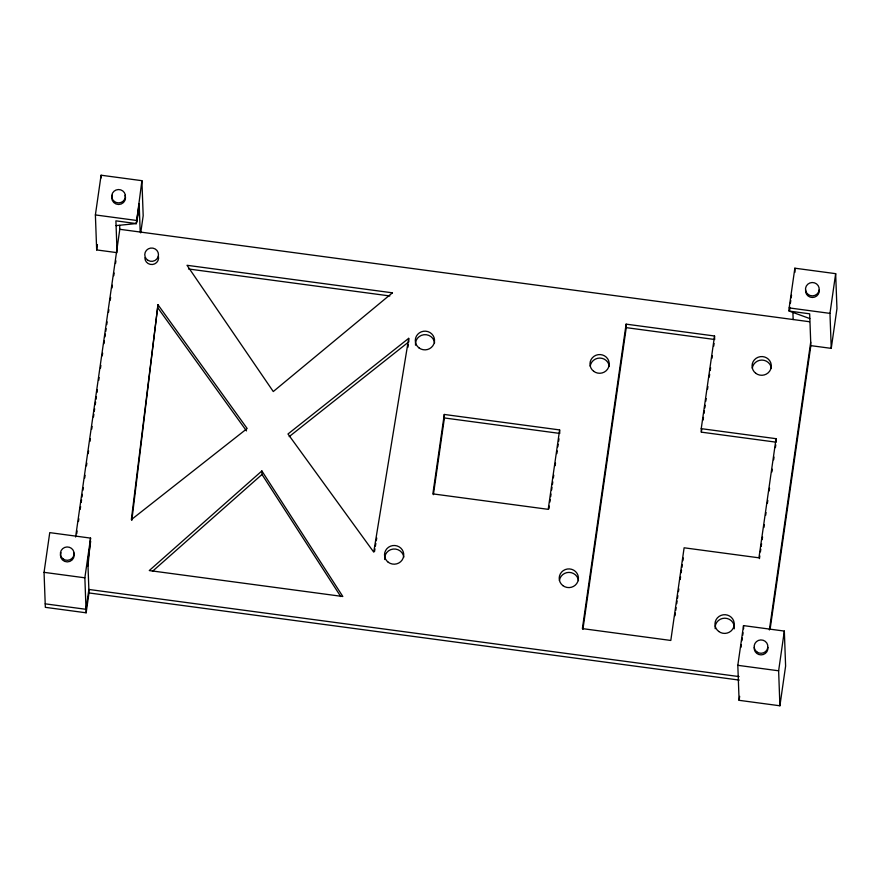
<?xml version="1.0" encoding="UTF-8"?>
<svg xmlns="http://www.w3.org/2000/svg" width="881" height="881" viewBox="0 0 881 881"><rect width="100%" height="100%" fill="white"/><g stroke="black" fill="none" stroke-linecap="round" stroke-linejoin="round"><path stroke-width="1.32" d="M88.001 565.91L90.567 538.104L49.754 532.631L44.05 572.342L45.338 607.339L86.14 612.802L88.992 592.946L87.825 561.142L90.677 541.286M157.963 304.727L131.357 519.625L247.165 428.518L157.963 304.727L131.831 520.407M117.074 252.66L96.668 249.929L95.39 214.931L101.095 175.22L141.907 180.682L143.185 215.68L140.718 232.892M96.668 249.929L97.428 244.632M75.601 536.992L119.805 229.302L119.662 225.382M76.713 533.699L77.099 530.99M78.464 521.486L78.849 518.766M80.215 509.262L80.612 506.553M81.195 502.478L81.581 499.758M81.977 497.049L82.362 494.329M82.946 490.254L83.343 487.545M84.708 478.031L85.094 475.322M86.459 465.818L86.845 463.098M88.21 453.594L88.607 450.885M89.972 441.381L90.358 438.661M91.723 429.157L92.12 426.448M93.474 416.944L93.871 414.224M94.256 411.504L94.652 408.795M95.236 404.72L95.622 402M96.018 399.291L96.403 396.571M96.987 392.497L97.384 389.787M98.749 380.284L99.135 377.564M100.5 368.06L100.886 365.351M102.251 355.847L102.648 353.127M104.013 343.623L104.398 340.903M104.982 336.839L105.379 334.119M105.764 331.399L106.161 328.69M106.744 324.615L107.13 321.895M108.495 312.392L108.881 309.683M110.246 300.179L110.643 297.459M112.008 287.955L112.394 285.246M113.759 275.742L114.156 273.022M115.521 263.518L115.907 260.809M86.14 612.802L84.862 577.815L90.567 538.104M116.083 225.613L136.313 223.576L141.907 180.682M117.03 251.492L115.907 220.845L136.313 223.576L139.165 203.72L140.2 232.033M444.277 414.455L432.868 493.878L548.213 509.339L559.622 429.917L444.277 414.455L444.409 417.957L433.386 494.693M548.929 508.8L549.315 506.112M549.887 502.071L550.273 499.373M550.669 496.686L551.054 493.999M551.627 489.957L552.013 487.259M552.409 484.572L552.794 481.874M553.367 477.843L553.764 475.145M555.107 465.719L555.504 463.032M556.847 453.605L557.244 450.918M557.816 446.876L558.202 444.189M558.587 441.491L558.983 438.804M626.116 324.142L582.385 628.605L670.804 640.454L684.119 547.795L758.937 557.816L776.051 438.683L701.232 428.651L714.535 335.991L626.116 324.142L626.248 327.644L582.903 629.386M674.989 615.753L675.375 613.066M675.76 610.379L676.145 607.692M676.718 603.661L677.104 600.985M677.489 598.298L677.874 595.611M678.458 591.58L678.844 588.893M680.198 579.489L680.584 576.813M681.156 572.782L681.542 570.095M681.927 567.408L682.312 564.721M682.896 560.69L683.282 558.003M776.051 438.683L776.172 442.185L701.353 432.153L701.739 429.465M703.093 420.072L703.478 417.385M704.062 413.354L704.448 410.667M704.833 407.98L705.218 405.293M705.791 401.262L706.177 398.575M707.531 389.182L707.917 386.495M709.271 377.09L709.657 374.403M710.229 370.383L710.615 367.696M711.969 358.292L712.355 355.605M713.698 346.2L714.084 343.524M737.815 665.32L743.52 625.609L784.332 631.071L785.61 666.069L779.905 705.78L739.093 700.318L737.815 665.32L778.628 670.793L779.905 705.78M789.156 307.91L794.86 268.198L835.662 273.661L836.95 308.658L831.246 348.369L810.839 345.638L809.672 313.823L789.266 311.092L789.156 307.91L829.968 313.372L831.246 348.369M740.976 647.326L741.35 644.672M741.923 640.707L742.309 638.053M742.683 635.41L743.068 632.756M809.848 318.592L789.266 311.092L789.839 307.117M790.411 303.141L790.786 300.498M791.171 297.844L791.556 295.201M739.093 700.318L739.666 696.342M759.455 558.609L759.84 555.9M760.424 551.836L760.81 549.138M761.206 546.429L761.591 543.72M762.175 539.657L762.561 536.947M763.926 527.477L764.312 524.768M765.677 515.286L766.063 512.577M767.428 503.106L767.814 500.397M769.179 490.915L769.565 488.206M771.899 471.963L772.285 469.254M773.65 459.783L774.036 457.074M775.401 447.592L775.787 444.883M769.366 629.97L810.707 342.136M770.082 629.397L810.839 345.638M778.628 670.793L784.332 631.071M829.968 313.372L835.662 273.661M408.696 338.337L373.731 552.101L287.977 433.992L408.696 338.337L408.828 341.828L289.188 436.635M374.524 551.55L374.965 548.841M375.405 546.132L375.846 543.434M376.297 540.725L376.738 538.016M407.947 347.246L408.388 344.537M136.313 223.576L139.341 208.5M789.266 311.092L789.772 308.57M261.866 470.961L149.252 570.558L342.83 596.503L261.866 470.961L261.998 474.463L340.738 596.547M152.457 571.34L261.998 474.463M95.39 214.931L136.203 220.404M119.805 229.302L809.485 321.73M188.512 268.98L389.843 295.961M626.248 327.644L714.667 339.493L714.535 335.991M444.409 417.957L559.754 433.419L559.622 429.917M44.05 572.342L84.862 577.815M739.093 676.597L88.871 589.455L86.019 609.311L45.206 603.837M88.992 592.946L739.225 680.088M158.095 308.229L246.493 430.908M794.86 268.198L795.003 272.229M792.867 311.698L793.164 319.539M743.52 625.609L743.63 628.792M701.232 428.651L701.353 432.153M101.095 175.22L101.194 177.907M752.297 368.148A9.614 9.35 -2.1 0 1 771.36 368.258M715.196 628.715A9.614 9.35 -2.1 0 1 724.821 618.198A9.614 9.35 -2.1 0 1 734.258 628.825M559.424 580.469A9.614 9.35 -2.1 0 1 578.487 580.59M590.215 366.144A9.614 9.35 -2.1 0 1 609.278 366.254M384.722 559.501A9.614 9.35 -2.1 0 1 393.08 549.061A9.614 9.35 -2.1 0 1 403.806 557.177M415.513 345.176A9.614 9.35 -2.1 0 1 423.871 334.725A9.614 9.35 -2.1 0 1 434.597 342.841M158.393 256.239A6.85 6.663 -2.1 0 1 152.523 264.487A6.85 6.663 -2.1 0 1 144.891 257.77M125.014 195.285A6.872 6.685 -2.1 0 1 118.594 204.491A6.872 6.685 -2.1 0 1 112.316 195.219M767.891 647.37A6.872 6.685 -2.1 0 1 761.019 654.88A6.872 6.685 -2.1 0 1 754.268 647.282M819.231 289.948A6.872 6.685 -2.1 0 1 812.359 297.47A6.872 6.685 -2.1 0 1 805.608 289.871M73.674 552.706A6.872 6.685 -2.1 0 1 67.253 561.902A6.872 6.685 -2.1 0 1 60.987 552.629M392.43 292.822L273.275 391.538L187.025 265.291L392.43 292.822M755.777 373.313A9.614 9.35 -2.1 0 0 771.216 367.201A9.614 9.35 -2.1 0 0 758.078 357.257A9.614 9.35 -2.1 0 0 755.777 373.313M718.698 631.446A9.614 9.35 -2.1 0 0 734.137 625.334A9.614 9.35 -2.1 0 0 720.999 615.39A9.614 9.35 -2.1 0 0 718.698 631.446M388.224 562.232A9.614 9.35 -2.1 0 0 403.652 556.12A9.614 9.35 -2.1 0 0 390.525 546.176A9.614 9.35 -2.1 0 0 388.224 562.232M419.004 347.896A9.614 9.35 -2.1 0 0 434.443 341.784A9.614 9.35 -2.1 0 0 421.316 331.84A9.614 9.35 -2.1 0 0 419.004 347.896M593.695 371.308A9.614 9.35 -2.1 0 0 609.134 365.197A9.614 9.35 -2.1 0 0 595.997 355.252A9.614 9.35 -2.1 0 0 593.695 371.308M562.904 585.634A9.614 9.35 -2.1 0 0 578.343 579.533A9.614 9.35 -2.1 0 0 565.217 569.589A9.614 9.35 -2.1 0 0 562.904 585.634M148.096 260.413A6.85 6.663 -2.1 0 0 158.481 254.785A6.85 6.663 -2.1 0 0 148.305 248.86A6.85 6.663 -2.1 0 0 148.096 260.413M756.79 651.885A6.872 6.685 -2.1 0 0 767.814 647.524A6.872 6.685 -2.1 0 0 758.431 640.421A6.872 6.685 -2.1 0 0 756.79 651.885M808.13 294.474A6.872 6.685 -2.1 0 0 819.154 290.102A6.872 6.685 -2.1 0 0 809.771 283.01A6.872 6.685 -2.1 0 0 808.13 294.474M114.365 201.496A6.872 6.685 -2.1 0 0 125.388 197.135A6.872 6.685 -2.1 0 0 116.006 190.032A6.872 6.685 -2.1 0 0 114.365 201.496M63.025 558.906A6.872 6.685 -2.1 0 0 74.048 554.545A6.872 6.685 -2.1 0 0 64.676 547.442A6.872 6.685 -2.1 0 0 63.025 558.906"/></g></svg>
